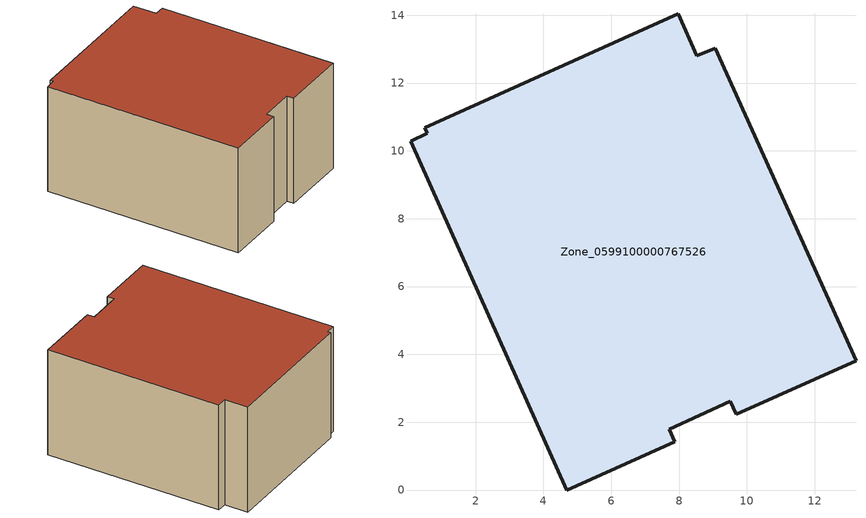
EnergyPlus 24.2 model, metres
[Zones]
Zone_0599100000767526
 floor ground (C_G): 9.51,2.61 7.7,1.79 7.88,1.42 4.69,0 0.08,10.28 0.58,10.52 0.5,10.68 7.97,14.04 8.52,12.81 9.07,13.03 13.21,3.81 9.68,2.24 z0
 wall outside (C_F): 8.52,12.81 7.97,14.04 0.5,10.68 0.58,10.52 0.08,10.28 4.69,0 7.88,1.42 7.7,1.79 9.51,2.61 9.68,2.24 13.21,3.81 9.07,13.03 8.52,12.81 z0:6.31
 roof outside (C_R): 13.21,3.81 9.07,13.03 8.52,12.81 7.97,14.04 0.5,10.68 0.58,10.52 0.08,10.28 4.69,0 7.88,1.42 7.7,1.79 9.51,2.61 9.68,2.24 z6.31
[BUILDING]
Pand.0599100000767526: North Axis=0; Terrain=City; Loads Convergence Tolerance Value=0.04; Temperature Convergence Tolerance Value=0.4; Solar Distribution=FullExterior; Maximum Number of Warmup Days=25; Minimum Number of Warmup Days=1
[Site:Location]
Rotterdam.The.Hague.AP_ZH_NLD Design_Conditions: Latitude=51.96; Longitude=4.45; Time Zone=1; Elevation=-4.5
[SITE:GROUNDTEMPERATURE:BUILDINGSURFACE]
18, 18, 18, 18, 18, 18, 18, 18, 18, 18, 18, 18
[MATERIAL] Thermal Absorptance=0.9; Solar Absorptance=0.7; Visible Absorptance=0.7
Name | Roughness | Thickness | Conductivity | Density | Specific Heat
G.D.2006-2014 | MediumSmooth | 0.15 | 0.06 | 540 | 1210
F.D.2006-2014 | Rough | 0.3 | 0.12 | 1920 | 840
R.D.2006-2014 | MediumRough | 0.2 | 0.08 | 1500 | 1000
[CONSTRUCTION]
C_G: G.D.2006-2014
C_F: F.D.2006-2014
C_R: R.D.2006-2014
[ZONE]
Zone_0599100000767526: Type=1; Multiplier=1; Ceiling Height=Autocalculate; Volume=Autocalculate; Floor Area=autocalculate; Part of Total Floor Area=Yes
[ZONEINFILTRATION:DESIGNFLOWRATE]
Infil_Zone_0599100000767526: Zone or ZoneList or Space or SpaceList=Zone_0599100000767526; Schedule=AlwaysOn; Design Flow Rate Calculation Method=Flow/Area; Flow Rate per Floor Area=0.0021; Constant Term Coefficient=1; Temperature Term Coefficient=0; Velocity Term Coefficient=0; Velocity Squared Term Coefficient=0
[HVACTEMPLATE:ZONE:IDEALLOADSAIRSYSTEM]
Zone_0599100000767526: Maximum Heating Supply Air Temperature=50; Minimum Cooling Supply Air Temperature=13; Maximum Heating Supply Air Humidity Ratio=0.0156; Minimum Cooling Supply Air Humidity Ratio=0.0077; Heating Limit=NoLimit; Cooling Limit=NoLimit; Dehumidification Control Type=ConstantSensibleHeatRatio; Cooling Sensible Heat Ratio=0.7; Dehumidification Setpoint=60; Humidification Control Type=None; Humidification Setpoint=30; Outdoor Air Method=None; Outdoor Air Flow Rate per Person=0.00944; Outdoor Air Flow Rate per Zone Floor Area=0; Outdoor Air Flow Rate per Zone=0; Demand Controlled Ventilation Type=None; Outdoor Air Economizer Type=NoEconomizer; Heat Recovery Type=None; Sensible Heat Recovery Effectiveness=0.7; Latent Heat Recovery Effectiveness=0.65
[ZONECONTROL:THERMOSTAT]
ThermostatControl_Zone_0599100000767526: Zone or ZoneList=Zone_0599100000767526; Control Type Schedule=DualSetpointControlType; Control 1=Thermostat_Zone_0599100000767526; Temperature Difference Between Cutout And Setpoint=0
[THERMOSTATSETPOINT:DUALSETPOINT]
Thermostat_Zone_0599100000767526: Heating Setpoint Temperature Schedule=HeatingSetpoint_Zone_0599100000767526; Cooling Setpoint Temperature Schedule=CoolingSetpoint_Zone_0599100000767526
[SCHEDULE:COMPACT]
HeatingSetpoint_Zone_0599100000767526: Through: 12/31, For: AllDays, Until: 24:00, 21
CoolingSetpoint_Zone_0599100000767526: Through: 12/31, For: AllDays, Until: 24:00, 24
DualSetpointControlType: Through: 12/31, For: AllDays, Until: 24:00, 4
AlwaysOn: Through: 12/31, For: AllDays, Until: 24:00, 1
